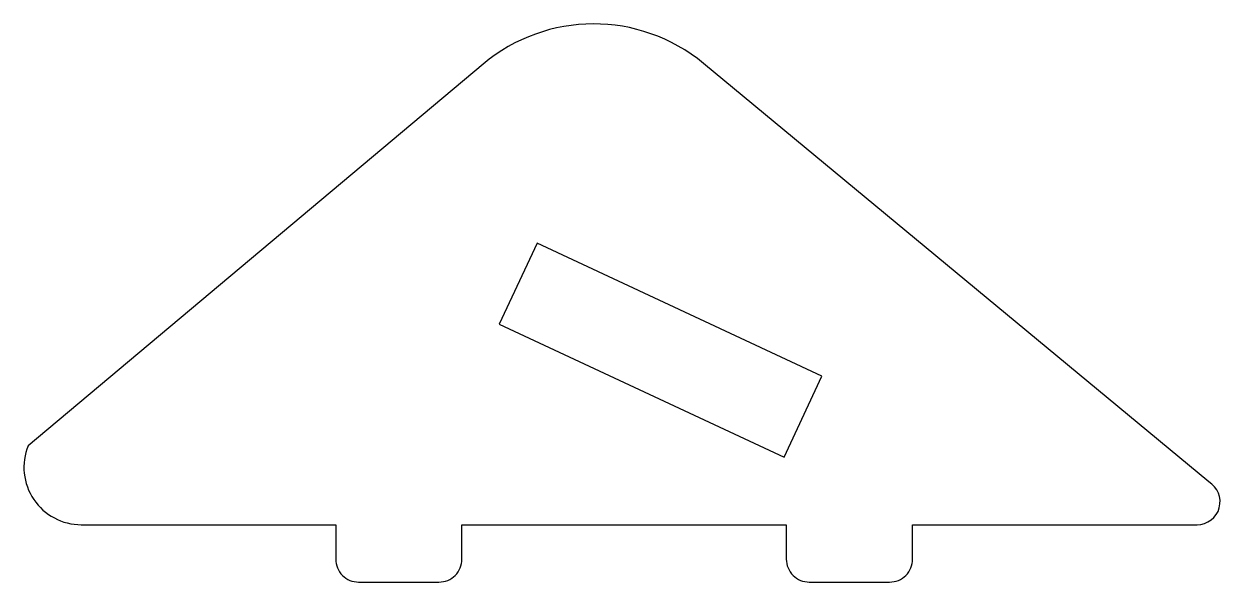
# Model space of a CAD drawing. Header units: millimetres. Extents: x 132 to 237, y -5 to 44.
import ezdxf

# ---------------------------------------------------------------- set-up
doc = ezdxf.new("R2010")
doc.units = ezdxf.units.MM
doc.layers.get('0').update_dxf_attribs({"linetype": 'CONTINUOUS'})

msp = doc.modelspace()

# ---------------------------------------------------------------- linework, layer by layer
msp.add_lwpolyline([(159.6, -3, 0.414214), (161.6, -5), (168.6, -5, 0.414214), (170.6, -3), (170.6, 0), (198.87, 0), (198.87, -3, 0.414214), (200.87, -5), (207.87, -5, 0.414214), (209.87, -3), (209.87, 0), (234.67, 0, 0.765224), (235.68, 3.73), (191.65, 40.21, 0.362211), (172.44, 40.15), (132.8, 6.88, 0.532401), (137.43, 0), (159.6, 0)], format="xyb", close=True)
msp.add_lwpolyline([(201.97, 12.96), (177.15, 24.55), (173.85, 17.48), (198.67, 5.89)], close=True)

doc.saveas('drawing.dxf')
